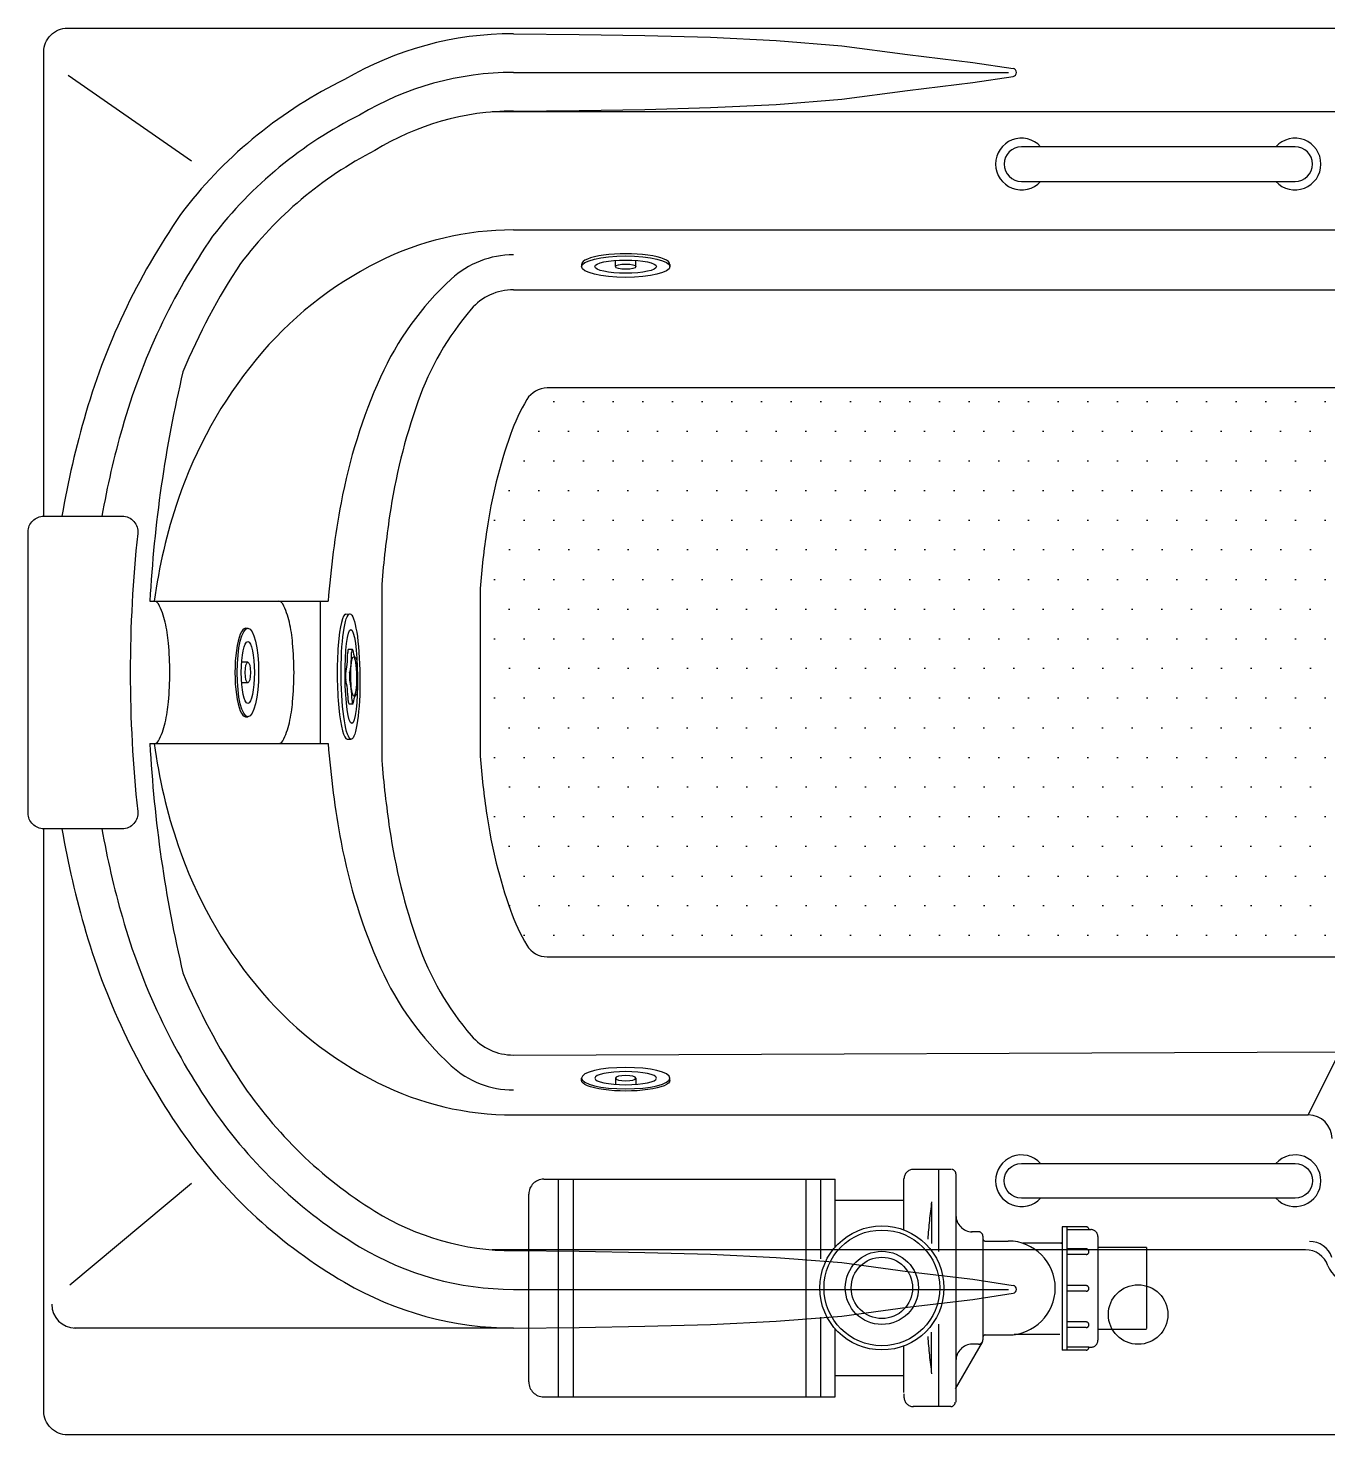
# Model space of a CAD drawing. Header units: millimetres. Extents: x -1256.2 to -1254.79, y 2243.37 to 2244.27.
# Drawn here: x -1256.2 to -1255.369, y 2243.366 to 2244.266 of the extents above; entities that cross this region are included whole.
import ezdxf

# ---------------------------------------------------------------- set-up
doc = ezdxf.new("R2010")
doc.units = ezdxf.units.MM
doc.header["$LTSCALE"] = 10
doc.linetypes.add('HIDDEN', pattern=[0.375, 0.25, -0.125])
for name, color, linetype in [('CONTOR05', 7, 'Continuous'), ('jacuzzi', 1, 'Continuous'), ('LCOTA02', 1, 'Continuous')]:
    doc.layers.add(name, color=color, linetype=linetype)

# ---------------------------------------------------------------- blocks, each defined once
blk = doc.blocks.new('A$C37FA7AEC')
at = {"layer": 'LCOTA02'}
for p, q in [((1.014, 4.714), (1.226, 4.714)), ((1.226, 2.901), (0.633, 2.901)), ((1.226, 1.813), (0.633, 1.813)), ((1.014, 0), (1.226, 0))]:
    blk.add_line(p, q, dxfattribs=at)
for centre, major_axis, ratio, start_param, end_param in [((1.014, 2.357), (0, 2.357), 0.431953, 6.283185, 9.424778), ((1.226, 2.357), (0, -0.544), 0.461888, -3.141592653589793, 3.141592653589793)]:
    blk.add_ellipse(centre, major_axis=major_axis, ratio=ratio, start_param=start_param, end_param=end_param, dxfattribs=at)
for major_axis, ratio in [((0, 2.357), 0.431953), ((0, 1.646), 0.381644)]:
    blk.add_ellipse((1.226, 2.357), major_axis=major_axis, ratio=ratio, dxfattribs=at)
blk = doc.blocks.new('A$C6134645C')
at = {"layer": 'CONTOR05', "rotation": 179.9999999999999}
blk.add_blockref('A$C37FA7AEC', (2.243, 4.714), dxfattribs=at)
blk = doc.blocks.new('A$C1E5B20B9')
at = {"layer": 'LCOTA02'}
for p, q in [((12, 80), (17, 80)), ((14.56, 57.49), (19.56, 57.49)), ((14.56, 22.51), (20.02, 22.51)), ((12, 0), (17, 0))]:
    blk.add_line(p, q, dxfattribs=at)
for centre, major_axis, start_param, end_param in [((12, 40), (0, 40), 0, 3.141593), ((8.17, 58.96), (0, 19), 3.648269, 4.519872), ((14.56, 54.81), (0, 2.68), 6.283185, 7.661464), ((13.17, 58.96), (0, 19), 3.648269, 4.519872), ((19.56, 54.81), (0, 2.68), 5.533225, 7.661464), ((23.99, 70.67), (0, 19), 2.391632, 3.263235), ((24.78, 49.15), (0, 2.68), 4.276588, 6.404827), ((30.68, 40), (0, 19), 1.134995, 2.006598), ((11.33, 40), (0, 2.68), 0.506677, 2.634916), ((8.17, 21.04), (0, 19), 4.904906, 5.776509), ((16.33, 40), (0, 2.68), 0.506677, 2.634916), ((13.17, 21.04), (0, 19), 4.904906, 5.776509), ((23.99, 9.33), (0, 19), 6.161543, 7.033146), ((24.78, 30.85), (0, 2.68), 3.019951, 5.14819), ((14.56, 25.19), (0, 2.68), 1.763314, 3.141593), ((19.56, 25.19), (0, 2.68), 1.763314, 3.891553)]:
    blk.add_ellipse(centre, major_axis=major_axis, ratio=0.3, start_param=start_param, end_param=end_param, dxfattribs=at)
for centre, major_axis, ratio in [((17, 40), (0, 40), 0.3), ((18, 40), (0, 30), 0.266667), ((21, 40), (0, 12.5), 0.3)]:
    blk.add_ellipse(centre, major_axis=major_axis, ratio=ratio, dxfattribs=at)
blk = doc.blocks.new('A$C00053991')
at = {"layer": 'CONTOR05', "xscale": 0.5, "zscale": 0.5}
blk.add_blockref('A$C1E5B20B9', (0, 0), dxfattribs=at)
blk = doc.blocks.new('A$C691B2982')
at = {"layer": 'CONTOR05', "xscale": 0.1, "yscale": 0.1, "zscale": 0.1}
blk.add_blockref('A$C00053991', (0, 0), dxfattribs=at)
blk = doc.blocks.new('A$C159910E5')
at = {"layer": 'CONTOR05', "rotation": 270}
blk.add_blockref('A$C691B2982', (0, 1.45), dxfattribs=at)
blk = doc.blocks.new('A$C3BF32979')
at = {"layer": 'CONTOR05', "rotation": 314.9999999999977}
blk.add_blockref('A$C159910E5', (-0.396, 5.261), dxfattribs=at)

msp = doc.modelspace()

# ---------------------------------------------------------------- hatches: boundary and pattern name
at = {"layer": 'jacuzzi'}
h = msp.add_hatch(dxfattribs=at)
h.set_pattern_fill('DOTS', color=256, scale=0.303614, style=0)
h.set_pattern_definition([(0, (-1258.852725, 2238.315528), (0.00948795, 0.018975904), [0, -0.018975904])])
h.paths.add_polyline_path([(-1255.22962, 2243.67842, 0.244921), (-1255.21718, 2243.67194), (-1255.05927, 2243.67194, 0.414214), (-1255.04429, 2243.68692), (-1255.04429, 2244.0209, 0.414214), (-1255.05927, 2244.03588), (-1255.8682, 2244.03588, 0.264036), (-1255.88123, 2244.02848, 0.0497), (-1255.89175, 2244.00609, 0.048609), (-1255.90686, 2243.94497, 0.014977), (-1255.9112, 2243.90755), (-1255.9112, 2243.80027, 0.014977), (-1255.90686, 2243.76285, 0.048609), (-1255.89175, 2243.70173, 0.0497), (-1255.88123, 2243.67934, 0.264036), (-1255.8682, 2243.67194), (-1255.33331, 2243.67194, 0.244921), (-1255.32087, 2243.67842, -0.521102)])

# ---------------------------------------------------------------- linework, layer by layer
for p, q in [((-1256.09582, 2244.18093), (-1256.17455, 2244.23589)), ((-1255.88985, 2244.23776), (-1255.5732, 2244.23776)), ((-1255.05927, 2244.21246), (-1255.90341, 2244.21246)), ((-1255.88985, 2244.13702), (-1255.05927, 2244.13702)), ((-1255.88985, 2244.09873), (-1255.05927, 2244.09873)), ((-1255.05927, 2244.03588), (-1255.8682, 2244.03588)), ((-1255.97405, 2243.91017), (-1255.97405, 2243.79765)), ((-1255.9112, 2243.90755), (-1255.9112, 2243.80027)), ((-1256.12239, 2243.89945), (-1256.00835, 2243.89945)), ((-1256.01331, 2243.80837), (-1256.01331, 2243.89945)), ((-1256.12239, 2243.80837), (-1256.00835, 2243.80837)), ((-1255.8682, 2243.67194), (-1255.33331, 2243.67194)), ((-1255.88985, 2243.60909), (-1255.36132, 2243.61116)), ((-1255.38142, 2243.57079), (-1255.3613, 2243.61116)), ((-1255.88985, 2243.57079), (-1255.38142, 2243.57079)), ((-1256.09582, 2243.52689), (-1256.17354, 2243.46193)), ((-1255.38323, 2243.48451), (-1255.90341, 2243.48451)), ((-1255.88985, 2243.45921), (-1255.5732, 2243.45921)), ((-1255.88985, 2243.43446), (-1256.17102, 2243.43446))]:
    msp.add_line(p, q, dxfattribs=at)
at = {"layer": 'jacuzzi', "linetype": 'HIDDEN'}
for p, q in [((-1255.87045, 2243.52967), (-1255.68412, 2243.52967)), ((-1255.86091, 2243.39042), (-1255.86091, 2243.52967)), ((-1255.85137, 2243.39042), (-1255.85137, 2243.52967)), ((-1255.70268, 2243.39042), (-1255.70268, 2243.52967)), ((-1255.69315, 2243.47879), (-1255.69315, 2243.52967)), ((-1255.68412, 2243.48618), (-1255.68412, 2243.52967)), ((-1255.68412, 2243.51613), (-1255.68412, 2243.52967)), ((-1255.64002, 2243.52775), (-1255.64002, 2243.52991)), ((-1255.64002, 2243.52775), (-1255.64002, 2243.52991)), ((-1255.61725, 2243.53592), (-1255.63402, 2243.53592)), ((-1255.61725, 2243.53592), (-1255.63402, 2243.53592)), ((-1255.61011, 2243.53592), (-1255.61864, 2243.53592)), ((-1255.61786, 2243.53592), (-1255.61786, 2243.48344)), ((-1255.60677, 2243.53305), (-1255.60677, 2243.38708)), ((-1255.87999, 2243.39996), (-1255.87999, 2243.52013)), ((-1255.64002, 2243.51613), (-1255.68412, 2243.51613)), ((-1255.62234, 2243.51414), (-1255.62234, 2243.48855)), ((-1255.59242, 2243.49605), (-1255.59682, 2243.49605)), ((-1255.58956, 2243.49319), (-1255.58956, 2243.42694)), ((-1255.53887, 2243.49923), (-1255.53887, 2243.42032)), ((-1255.5359, 2243.49923), (-1255.5359, 2243.42032)), ((-1255.5359, 2243.49743), (-1255.5205, 2243.49743)), ((-1255.5881, 2243.49012), (-1255.57332, 2243.49012)), ((-1255.54043, 2243.48866), (-1255.56409, 2243.48866)), ((-1255.53959, 2243.48875), (-1255.5401, 2243.48875)), ((-1255.516, 2243.49297), (-1255.516, 2243.42667)), ((-1255.516, 2243.49293), (-1255.516, 2243.42662)), ((-1255.48498, 2243.48599), (-1255.516, 2243.48599)), ((-1255.48498, 2243.48595), (-1255.516, 2243.48595)), ((-1255.48498, 2243.48599), (-1255.48498, 2243.43778)), ((-1255.48498, 2243.48595), (-1255.48498, 2243.43405)), ((-1255.69315, 2243.39042), (-1255.69315, 2243.44148)), ((-1255.48498, 2243.44147), (-1255.48498, 2243.43778)), ((-1255.68412, 2243.39042), (-1255.68412, 2243.43409)), ((-1255.62234, 2243.40613), (-1255.62234, 2243.43172)), ((-1255.61786, 2243.43683), (-1255.61786, 2243.38422)), ((-1255.5881, 2243.43002), (-1255.57332, 2243.43002)), ((-1255.54043, 2243.43025), (-1255.56957, 2243.43025)), ((-1255.48498, 2243.43355), (-1255.516, 2243.43355)), ((-1255.48498, 2243.43778), (-1255.48498, 2243.4341)), ((-1255.68412, 2243.39245), (-1255.68412, 2243.42818)), ((-1255.68412, 2243.39042), (-1255.68412, 2243.42818)), ((-1255.68412, 2243.39245), (-1255.68412, 2243.42818)), ((-1255.58994, 2243.42551), (-1255.60725, 2243.39554)), ((-1255.59242, 2243.42408), (-1255.59635, 2243.42408)), ((-1255.52172, 2243.42212), (-1255.5359, 2243.42212)), ((-1255.52172, 2243.42217), (-1255.5205, 2243.42217)), ((-1255.52172, 2243.42212), (-1255.5205, 2243.42212)), ((-1255.68412, 2243.40417), (-1255.64002, 2243.40417)), ((-1255.87045, 2243.39042), (-1255.68412, 2243.39042)), ((-1255.64002, 2243.39238), (-1255.64002, 2243.39022)), ((-1255.64002, 2243.39238), (-1255.64002, 2243.39022)), ((-1255.61011, 2243.38422), (-1255.63417, 2243.38422))]:
    msp.add_line(p, q, dxfattribs=at)
at = {"layer": 'jacuzzi', "color": 3}
msp.add_lwpolyline([(-1256.19025, 2243.95385), (-1256.19025, 2244.25092, -0.414214), (-1256.17506, 2244.2661), (-1254.80543, 2244.2661, -0.414214), (-1254.79025, 2244.25092), (-1254.79025, 2243.38128, -0.414214), (-1254.80543, 2243.3661), (-1256.17506, 2243.3661, -0.414214), (-1256.19025, 2243.38128), (-1256.19025, 2243.75385)], format="xyb", dxfattribs=at)
at = {"layer": 'jacuzzi'}
for points in [[(-1255.88985, 2244.26252, 0.132972), (-1255.9979, 2244.23327, 0.112479), (-1256.10012, 2244.15051, 0.082957), (-1256.16332, 2244.02004, 0.028835), (-1256.17868, 2243.95385, 0.028835)], [(-1255.88985, 2244.23776, 0.136109), (-1255.98821, 2244.21048, 0.113246), (-1256.08222, 2244.133, 0.081526), (-1256.13998, 2244.01057, 0.025524), (-1256.15309, 2243.95385, 0.025524)], [(-1255.88985, 2244.21301, 0.139831), (-1255.97853, 2244.18772, 0.114061), (-1256.06433, 2244.1155, 0.049631), (-1256.10121, 2244.0462)], [(-1255.88985, 2244.13702, 0.117203), (-1255.97654, 2244.11642, 0.104375), (-1256.05445, 2244.0541, 0.090214), (-1256.10429, 2243.96461, 0.048846), (-1256.11959, 2243.89945)], [(-1255.88985, 2244.12107, 0.188149), (-1255.92963, 2244.10555, 0.101334), (-1255.97488, 2244.04282, 0.059725), (-1256.00007, 2243.96242, 0.026837), (-1256.00835, 2243.89945)], [(-1255.88985, 2244.09873, 0.219593), (-1255.91686, 2244.08627, 0.0919), (-1255.95101, 2244.02702, 0.048609), (-1255.96905, 2243.95407, 0.015971), (-1255.97405, 2243.91017)], [(-1255.88123, 2244.02848, 0.0497), (-1255.89175, 2244.00609, 0.048609), (-1255.90686, 2243.94497, 0.014977), (-1255.9112, 2243.90755)], [(-1256.1197, 2243.80837, 0.276936), (-1256.11689, 2243.81006, 0.068261), (-1256.11258, 2243.82171, 0.031566), (-1256.11049, 2243.83514, 0.022827), (-1256.10964, 2243.85391, 0.022827), (-1256.11049, 2243.87268, 0.031566), (-1256.11258, 2243.88611, 0.068261), (-1256.11689, 2243.89776, 0.276936), (-1256.1197, 2243.89945)], [(-1256.04025, 2243.80837, 0.276936), (-1256.03744, 2243.81006, 0.068261), (-1256.03314, 2243.82171, 0.031566), (-1256.03105, 2243.83514, 0.022827), (-1256.03019, 2243.85391, 0.022827), (-1256.03105, 2243.87268, 0.031566), (-1256.03314, 2243.88611, 0.068261), (-1256.03744, 2243.89776, 0.276936), (-1256.04025, 2243.89945)], [(-1256.11959, 2243.80837, 0.048846), (-1256.10429, 2243.74321, 0.090214), (-1256.05445, 2243.65372, 0.104375), (-1255.97654, 2243.5914, 0.117203), (-1255.88985, 2243.57079)], [(-1256.00835, 2243.80837, 0.026837), (-1256.00007, 2243.7454, 0.059725), (-1255.97488, 2243.665, 0.101334), (-1255.92963, 2243.60227, 0.188149), (-1255.88985, 2243.58675)], [(-1255.9112, 2243.80027, 0.014977), (-1255.90686, 2243.76285, 0.048609), (-1255.89175, 2243.70173, 0.0497), (-1255.88123, 2243.67934)], [(-1255.97405, 2243.79765, 0.015971), (-1255.96905, 2243.75375, 0.048609), (-1255.95101, 2243.68079, 0.0919), (-1255.91686, 2243.62155, 0.219593), (-1255.88985, 2243.60909)], [(-1256.17866, 2243.75385, 0.028781), (-1256.16332, 2243.68777, 0.082957), (-1256.10012, 2243.55731, 0.106733), (-1255.9979, 2243.46371, 0.132972), (-1255.88985, 2243.43446)], [(-1256.15307, 2243.75385, 0.025468), (-1256.13998, 2243.69724, 0.081526), (-1256.08222, 2243.57482, 0.106953), (-1255.98821, 2243.48649, 0.136109), (-1255.88985, 2243.45921)], [(-1256.10121, 2243.66162, 0.049631), (-1256.06433, 2243.59232, 0.107116), (-1255.97853, 2243.50926, 0.139831), (-1255.88985, 2243.48396)]]:
    msp.add_lwpolyline(points, format="xyb", dxfattribs=at)
for points in [[(-1255.88985, 2244.26252), (-1255.84786, 2244.26209), (-1255.80586, 2244.26138), (-1255.76387, 2244.26023), (-1255.72187, 2244.25821), (-1255.67988, 2244.25486), (-1255.63788, 2244.24923), (-1255.59589, 2244.24417), (-1255.57028, 2244.24027)], [(-1255.88985, 2244.21301), (-1255.84786, 2244.21344), (-1255.80586, 2244.21415), (-1255.76387, 2244.2153), (-1255.72187, 2244.21732), (-1255.67988, 2244.22067), (-1255.63788, 2244.2263), (-1255.59589, 2244.23136), (-1255.57028, 2244.23526)], [(-1255.88985, 2243.48396), (-1255.84786, 2243.48353), (-1255.80586, 2243.48282), (-1255.76387, 2243.48167), (-1255.72187, 2243.47965), (-1255.67988, 2243.47631), (-1255.63788, 2243.47067), (-1255.59589, 2243.46562), (-1255.57028, 2243.46171)], [(-1255.88985, 2243.43446), (-1255.84786, 2243.43489), (-1255.80586, 2243.4356), (-1255.76387, 2243.43675), (-1255.72187, 2243.43877), (-1255.67988, 2243.44211), (-1255.63788, 2243.44775), (-1255.59589, 2243.4528), (-1255.57028, 2243.45671)]]:
    msp.add_lwpolyline(points, dxfattribs=at)
for points in [[(-1255.56487, 2244.16804), (-1255.38987, 2244.16804, 1), (-1255.38987, 2244.19024), (-1255.56487, 2244.19024, 1)], [(-1255.56487, 2243.53978), (-1255.38987, 2243.53978, -1), (-1255.38987, 2243.51758), (-1255.56487, 2243.51758, -1)]]:
    msp.add_lwpolyline(points, format="xyb", close=True, dxfattribs=at)
at = {"layer": 'jacuzzi', "color": 3}
msp.add_lwpolyline([(-1256.19025, 2243.75385, -0.414214), (-1256.20025, 2243.76385), (-1256.20025, 2243.94385, -0.414214), (-1256.19025, 2243.95385), (-1256.14009, 2243.95385, -0.446078), (-1256.13015, 2243.94277, 0.053829), (-1256.13015, 2243.76492, -0.446078), (-1256.14009, 2243.75385)], format="xyb", close=True, dxfattribs=at)
at = {"layer": 'jacuzzi', "linetype": 'HIDDEN'}
for points in [[(-1255.64002, 2243.49722), (-1255.64002, 2243.52109), (-1255.64002, 2243.52775)], [(-1255.64002, 2243.51613), (-1255.64002, 2243.52109), (-1255.64002, 2243.52775)], [(-1255.52352, 2243.49923), (-1255.53887, 2243.49923)], [(-1255.52352, 2243.48508), (-1255.5359, 2243.48508)], [(-1255.52352, 2243.48148), (-1255.5359, 2243.48148)], [(-1255.52352, 2243.46157), (-1255.5359, 2243.46157)], [(-1255.52352, 2243.45797), (-1255.5359, 2243.45797)], [(-1255.52352, 2243.43834), (-1255.5359, 2243.43834)], [(-1255.52352, 2243.43474), (-1255.5359, 2243.43474)], [(-1255.64002, 2243.39311), (-1255.64002, 2243.42305)], [(-1255.52352, 2243.42032), (-1255.53887, 2243.42032)]]:
    msp.add_lwpolyline(points, dxfattribs=at)
for radius in [0.03969, 0.037, 0.0234, 0.01963]:
    msp.add_circle((-1255.65417, 2243.46013), radius, dxfattribs=at)
at = {"layer": 'jacuzzi'}
msp.add_circle((-1255.49025, 2243.4431), 0.01905, dxfattribs=at)
for centre, radius, start, end in [((-1255.57066, 2244.23776), 0.00253, 278.67704, 81.32296), ((-1255.56487, 2244.17914), 0.01653, 42.19088, 317.80912), ((-1255.38987, 2244.17914), 0.01653, 222.19088, 137.80912), ((-1255.28783, 2243.85391), 0.8358, 166.69905, 176.87645), ((-1255.8682, 2244.0207), 0.01518, 90, 149.16247), ((-1255.28783, 2243.85391), 0.8358, 183.12355, 193.30095), ((-1255.8682, 2243.68712), 0.01518, 210.83753, 270), ((-1255.38142, 2243.55561), 0.01518, 0, 90), ((-1255.56487, 2243.52868), 0.01653, 42.19088, 317.80912), ((-1255.38987, 2243.52868), 0.01653, 222.19088, 137.80912), ((-1255.38323, 2243.46933), 0.01518, 19.24821, 90), ((-1255.38058, 2243.47465), 0.01518, 19.24821, 90), ((-1255.35456, 2243.47934), 0.01518, 199.24821, 270), ((-1255.57066, 2243.45921), 0.00253, 278.67704, 81.32296), ((-1256.17, 2243.44964), 0.01518, 180, 270)]:
    msp.add_arc(centre, radius, start, end, dxfattribs=at)
at = {"layer": 'jacuzzi', "linetype": 'HIDDEN'}
for centre, radius, start, end in [((-1255.87045, 2243.52013), 0.00954, 90, 180), ((-1255.63402, 2243.52991), 0.00601, 90, 180), ((-1255.63402, 2243.52991), 0.00601, 90, 180), ((-1255.60964, 2243.53305), 0.00286, 0, 90), ((-1255.2081, 2243.45968), 0.41794, 172.3703, 175.66362), ((-1255.59635, 2243.50647), 0.01042, 180, 270), ((-1255.59242, 2243.49319), 0.00286, 0, 90), ((-1255.52352, 2243.49743), 0.0018, 0, 90), ((-1255.5205, 2243.49293), 0.0045, 0, 90), ((-1255.5881, 2243.49157), 0.00145, 180, 270), ((-1255.57332, 2243.46007), 0.03005, 270, 90), ((-1255.53959, 2243.48949), 0.000743, 270, 345.14175), ((-1255.52352, 2243.48328), 0.0018, 270, 90), ((-1255.52352, 2243.45977), 0.0018, 270, 90), ((-1255.5881, 2243.42856), 0.00145, 90, 180), ((-1255.52352, 2243.43654), 0.0018, 270, 90), ((-1255.2081, 2243.46058), 0.41794, 184.33638, 187.6297), ((-1255.59635, 2243.41366), 0.01042, 90, 180), ((-1255.59242, 2243.42694), 0.00286, 270, 0), ((-1255.52352, 2243.42212), 0.0018, 270, 0), ((-1255.5205, 2243.42662), 0.0045, 270, 0), ((-1255.87045, 2243.39996), 0.00954, 180, 270), ((-1255.63402, 2243.39022), 0.00601, 180, 270), ((-1255.63402, 2243.39022), 0.00601, 180, 270), ((-1255.61011, 2243.38708), 0.00286, 270, 0)]:
    msp.add_arc(centre, radius, start, end, dxfattribs=at)

# ---------------------------------------------------------------- block references
at = {"layer": 'jacuzzi'}
for name, p, xscale, yscale, zscale, rotation in [('A$C6134645C', (-1255.78973, 2244.10667), 0.006720000000223081, 0.01200000000017099, 0.006720000000146682, 90), ('A$C3BF32979', (-1255.95364, 2243.8517), 0.009999999999915465, 0.01000000000021828, 0.01000000000010459, 135.5818886529406), ('A$C6134645C', (-1256.05287, 2243.88213), 0.006720000000063919, 0.01200000000017099, 0.006720000000070285, 180)]:
    msp.add_blockref(name, p, dxfattribs=dict(at, xscale=xscale, yscale=yscale, zscale=zscale, rotation=rotation))
at = {"layer": 'jacuzzi', "extrusion": (0, 0, -1), "xscale": 0.006720000000146682, "yscale": 0.01200000000026193, "zscale": -0.006719999999999855, "rotation": 270}
msp.add_blockref('A$C6134645C', (1255.78973, 2243.60115), dxfattribs=at)

doc.saveas('drawing.dxf')
